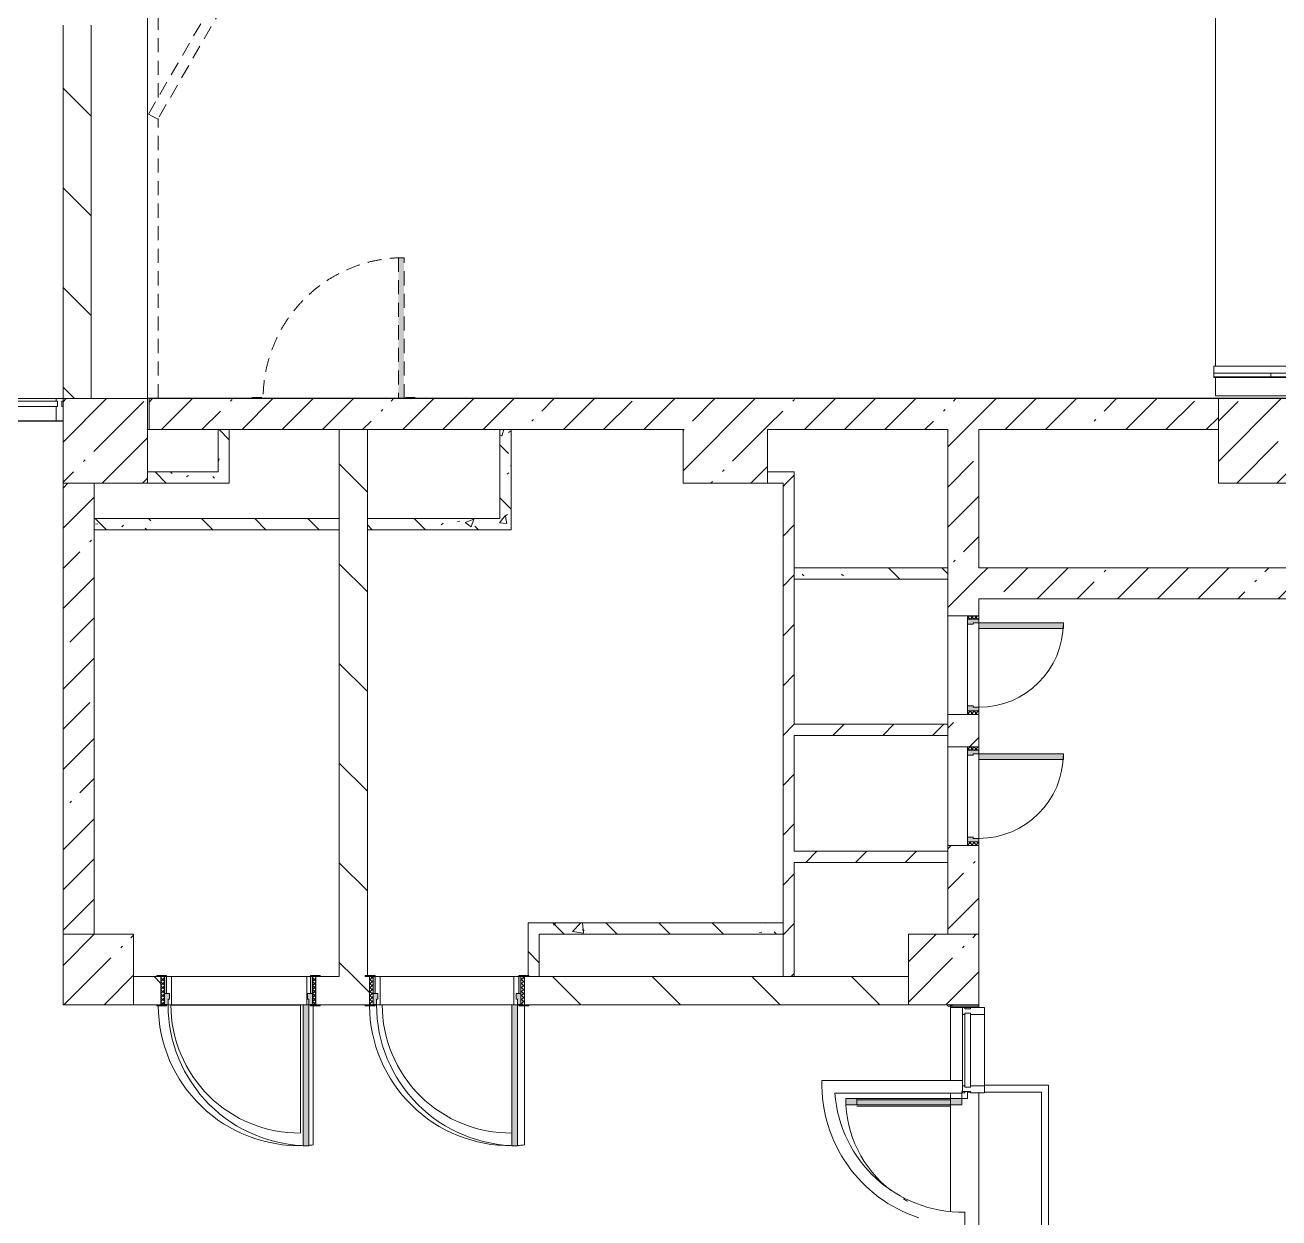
# Model space of a CAD drawing. Header units: millimetres. Extents: x 35143 to 244272, y -8553 to 29000.
# Drawn here: x 130702 to 139602, y 9388 to 17850 of the extents above; entities that cross this region are included whole.
import ezdxf

# ---------------------------------------------------------------- set-up
doc = ezdxf.new("R2010")
doc.units = ezdxf.units.MM
doc.linetypes.add('200_ШТРИХ__ш1_п0_6_', pattern=[160, 100, -60])
for name, color, linetype, lineweight, true_color in [('A-DETL-GENF-7', 7, 'Continuous', 5, 0xe2e2e2), ('A-DETL-GENF-8', 7, 'Continuous', 5, 0xaaaaaa), ('A-DOOR-3', 7, 'Continuous', 5, 0xaaaaaa), ('A-DOOR-4', 7, 'Continuous', 5, 0xe2e2e2), ('A-DOOR-FRAM-3', 7, 'Continuous', 5, 0xe2e2e2), ('A-DOOR-FRAM-4', 7, 'Continuous', 5, 0xaaaaaa), ('A-FLOR-2', 7, 'Continuous', 5, 0xaaaaaa), ('A-WALL-PATT-1', 7, 'Continuous', 5, 0x787878), ('I-WALL-7', 7, 'Continuous', 5, 0x787878)]:
    doc.layers.add(name, color=color, linetype=linetype, lineweight=lineweight, true_color=true_color)
for name, color, linetype, lineweight in [('A-DETL-MBND-1', 7, '200_ШТРИХ__ш1_п0_6_', 9), ('A-GLAZ-CURT-1', 7, 'Continuous', 5), ('A-GLAZ-CWMG-1', 7, 'Continuous', 5), ('A-WALL', 7, 'Continuous', 9), ('A-WALL-4', 7, 'Continuous', 5), ('I-WALL-5', 7, 'Continuous', 5), ('S-COLS-1', 7, 'Continuous', 5), ('S-STRS-2', 7, 'Continuous', 5)]:
    doc.layers.add(name, color=color, linetype=linetype, lineweight=lineweight)
pattern_1 = [(135, (117261.9, 0), (-353.5534, -353.5534), [])]
pattern_2 = [(45, (117261.88, 0), (-285.123, 285.123), []), (45, (117547, 0), (-285.123, 285.123), [504.031, -100.806, 16.764, -84.042])]
pattern_3 = [(45, (117261.88, 0), (-176.7767, 176.7767), [])]
pattern_4 = [(135, (117261.9, 0), (-377.171, -377.171), [533.4, -88.9, 17.78, -88.9]), (135, (117261.9, 376.94), (-377.171, -377.171), []), (50, (117261.9, 0), (637.645, -55.787), [66.675, -733.425]), (355, (117261.9, 0), (-123.35, 668.7), [53.34, -586.74]), (100.451, (117315, -4.65), (514.299, 612.908), [56.665, -623.315]), (46.184, (117261.9, 177.8), (948.776, -147.15), [100.012, -1100.137]), (96.636, (117340.9, 165.5), (830.91, 865.997), [84.998, -934.973]), (351.184, (117261.9, 177.8), (830.918, 865.99), [80.01, -880.11]), (21, (117350.8, 133.35), (530.651, -357.928), [66.675, -733.425]), (326, (117350.8, 133.35), (216.308, 644.658), [53.34, -586.74]), (71.451, (117395, 103.5), (746.96, 286.724), [56.665, -623.315]), (37.5, (117261.88, 0), (10.8105, 295.9426), [16.764, -562.864, 16.764, -578.866, -588.962]), (37.5, (117261.88, 0), (10.8105, 295.9426), [-1175.258, 16.764, -572.198]), (7.5, (117261.88, 0), (233.869, 350.6318), [16.764, -322.834, 16.764, -549.529, -224.472]), (7.5, (117261.88, 0), (233.869, 350.6318), [-905.891, 16.764, -207.708]), (327.5, (117063.63, 0), (474.5678, -20.0513), [16.764, -205.486, 16.764, -676.656, -920.115]), (327.5, (117063.63, 0), (474.5678, -20.0513), [-915.67, 16.764, -903.351]), (317.5, (116974.73, 0), (518.452, 88.9934), [16.764, -272.161, 16.764, -443.738, -653.415]), (317.5, (116974.73, 0), (518.452, 88.9934), [-749.427, 16.764, -636.651])]

# ---------------------------------------------------------------- blocks, each defined once
blk = doc.blocks.new('BSC_Колонна _Прямоугольная - 600х600-V84-2_1_2_птичка')
at = {"layer": 'S-COLS-1'}
h = blk.add_hatch(dxfattribs=at)
h.set_pattern_fill('FP_88', color=256, style=0, pattern_type=2)
h.set_pattern_definition([(45, (-14010, -14900), (-285.123, 285.123), []), (45, (-13724.88, -14900), (-285.123, 285.123), [504.031, -100.806, 16.764, -84.042])])
h.paths.add_polyline_path([(-300, -300), (300, -300), (300, 300), (-300, 300), (-300, -208.3)])
for p, q in [((300, 300), (-300, 300)), ((-300, 300), (-300, -300)), ((300, -300), (300, 300)), ((-300, -300), (300, -300))]:
    blk.add_line(p, q, dxfattribs=at)
blk = doc.blocks.new('110_Дверь_СКБ_1Ст_Внутренняя1 - Д-4 1100x2100h_су мгн-32375332-2_1_2_птичка')
at = {"layer": 'A-DOOR-3'}
h = blk.add_hatch(dxfattribs=at)
h.set_pattern_fill('FP_40', color=256, style=0, pattern_type=2)
h.set_pattern_definition([(135, (1751.41, 164.685), (-14.14214, -14.14214), []), (225, (1751.41, 164.685), (14.14214, -14.14214), [])])
h.paths.add_polyline_path([(562.5, 100), (537.5, 100), (537.5, -100), (562.5, -100)])
at = {"layer": 'A-DOOR-4'}
h = blk.add_hatch(color=256, dxfattribs=at)
h.paths.add_polyline_path([(512.5, 100), (512.5, 60), (502.5, 60), (502.5, 20), (537.5, 20), (537.5, 100)])
h.paths.add_polyline_path([(-487.5, 100), (-512.5, 100), (-512.5, 20), (-477.5, 20), (-477.5, 60), (-487.5, 60)])
at = {"layer": 'A-DOOR-FRAM-3'}
for points in [[(-487.5, 1100), (-487.5, 100), (-447.5, 100), (-447.5, 1100)], [(-567.5, 108), (-567.5, 100), (-497.5, 100), (-497.5, 108)], [(592.5, 108), (522.5, 108), (522.5, 100), (592.5, 100)], [(-497.5, 20), (-512.5, 20), (-512.5, -100), (-497.5, -100)], [(537.5, 20), (522.5, 20), (522.5, -100), (537.5, -100)], [(-567.5, -100), (-567.5, -108), (-497.5, -108), (-497.5, -100)], [(592.5, -100), (522.5, -100), (522.5, -108), (592.5, -108)]]:
    blk.add_hatch(color=256, dxfattribs=at).paths.add_polyline_path(points)
at = {"layer": 'A-DOOR-FRAM-4'}
h = blk.add_hatch(dxfattribs=at)
h.set_pattern_fill('FP_41', color=256, style=0, pattern_type=2)
h.set_pattern_definition([(45, (-371.384, 164.685), (-14.1421, 14.1421), []), (135, (-371.384, 164.685), (-14.1421, -14.1421), [])])
h.paths.add_polyline_path([(-512.5, 100), (-537.5, 100), (-537.5, -100), (-512.5, -100)])
at = {"layer": 'A-DOOR-3'}
for p, q in [((-487.5, 1100), (-487.5, 100)), ((-447.5, 1100), (-487.5, 1100)), ((-447.5, 100), (-447.5, 1100)), ((-487.5, 100), (-447.5, 100))]:
    blk.add_line(p, q, dxfattribs=at)
blk.add_arc((-487.5, 100), 1000, 360, 90, dxfattribs=at)
at = {"layer": 'A-DOOR-FRAM-4'}
for p, q in [((-497.5, 108), (-567.5, 108)), ((-567.5, 108), (-567.5, 100)), ((-567.5, 100), (-497.5, 100)), ((-512.5, 100), (-537.5, 100)), ((-537.5, 100), (-537.5, -100)), ((-487.5, 100), (-512.5, 100)), ((-512.5, 100), (-512.5, 20)), ((-512.5, -100), (-512.5, 100)), ((-497.5, 100), (-512.5, 100)), ((-512.5, 100), (-512.5, 99)), ((-512.5, 99), (-497.5, 99)), ((-497.5, 100), (-497.5, 108)), ((-497.5, 99), (-497.5, 100)), ((-487.5, 60), (-487.5, 100)), ((512.5, 100), (512.5, 60)), ((537.5, 100), (512.5, 100)), ((592.5, 108), (522.5, 108)), ((522.5, 108), (522.5, 100)), ((537.5, 100), (522.5, 100)), ((522.5, 100), (522.5, 99)), ((522.5, 100), (592.5, 100)), ((522.5, 99), (537.5, 99)), ((537.5, 20), (537.5, 100)), ((562.5, 100), (537.5, 100)), ((537.5, 100), (537.5, -100)), ((537.5, 99), (537.5, 100)), ((562.5, -100), (562.5, 100)), ((592.5, 100), (592.5, 108)), ((-512.5, 20), (-477.5, 20)), ((-497.5, 20), (-512.5, 20)), ((-512.5, 20), (-512.5, -100)), ((-497.5, -100), (-497.5, 20)), ((-477.5, 60), (-487.5, 60)), ((-477.5, 20), (-477.5, 60)), ((512.5, 60), (502.5, 60)), ((502.5, 60), (502.5, 20)), ((502.5, 20), (537.5, 20)), ((537.5, 20), (522.5, 20)), ((522.5, 20), (522.5, -100)), ((537.5, -100), (537.5, 20)), ((-497.5, -100), (-567.5, -100)), ((-567.5, -100), (-567.5, -108)), ((-567.5, -108), (-497.5, -108)), ((-537.5, -100), (-512.5, -100)), ((-512.5, -100), (-497.5, -100)), ((-497.5, -108), (-497.5, -100)), ((522.5, -100), (537.5, -100)), ((592.5, -100), (522.5, -100)), ((522.5, -100), (522.5, -108)), ((522.5, -108), (592.5, -108)), ((537.5, -100), (562.5, -100)), ((592.5, -108), (592.5, -100))]:
    blk.add_line(p, q, dxfattribs=at)
blk = doc.blocks.new('110_Дверь_СКБ_1Ст_Внутренняя1 - Д-13 1100x2100h_кладовая-33288301-2_1_2_птичка')
at = {"layer": 'A-DETL-MBND-1'}
for points in [[(512.5, 113.4), (512.5, 1110), (472.5, 1110), (472.5, 113.4)], [(592.5, 113.4), (592.5, 118), (522.5, 113.4)]]:
    blk.add_hatch(color=256, dxfattribs=at).paths.add_polyline_path(points)
for p, q in [((512.5, 1110), (472.5, 1110)), ((472.5, 1110), (472.5, 113.4)), ((512.5, 113.4), (512.5, 1110)), ((-497.5, 118), (-567.5, 118)), ((592.5, 118), (522.5, 118))]:
    blk.add_line(p, q, dxfattribs=at)
blk.add_arc((512.5, 110), 1000, 90, 179.80213, dxfattribs=at)
blk = doc.blocks.new('DOR__перегородка__Прямоугольная - ТП-2_ Вн_ДПГ_9480х4200h_2-23998078-2_1_2_птичка')
at = {"layer": 'A-DETL-MBND-1'}
for p, q in [((3.4, -75), (1987.4, -75)), ((1981.6, -71.7), (2019.1, -6.7)), ((3193.9, -771.8), (1981.6, -71.7)), ((2019.1, -6.7), (3231.5, -706.9)), ((2137.4, -75), (4324.5, -75)), ((3230.4, -706.9), (4442.7, -6.7)), ((4480.3, -71.7), (3267.9, -771.8)), ((4442.7, -6.7), (4480.3, -71.7)), ((4474.5, -75), (4486.7, -75)), ((4480.9, -71.7), (4518.4, -6.7)), ((5693.3, -771.8), (4480.9, -71.7)), ((4518.4, -6.7), (5730.8, -706.9)), ((4636.7, -75), (6823.8, -75)), ((5729.7, -706.9), (6942.1, -6.7)), ((6979.6, -71.7), (5767.3, -771.8)), ((6942.1, -6.7), (6979.6, -71.7)), ((6973.8, -75), (6985, -75)), ((6979.2, -71.7), (7016.7, -6.7)), ((8191.6, -771.8), (6979.2, -71.7)), ((7016.7, -6.7), (8229.1, -706.9)), ((7135, -75), (9323.2, -75)), ((8229.1, -706.9), (9441.4, -6.7)), ((9478.9, -71.7), (8266.6, -771.8)), ((9105.2, -200.9), (9105.2, -75)), ((9180.2, -157.6), (9180.2, -75)), ((9255.2, -114.3), (9255.2, -75)), ((9441.4, -6.7), (9478.9, -71.7)), ((9473.2, -75), (9480, -75)), ((9330.2, -1474.2), (9330.2, -157.6)), ((9405.2, -1474.2), (9405.2, -114.3)), ((9180.2, -1474.2), (9180.2, -244.2)), ((9255.2, -1474.2), (9255.2, -200.9)), ((9105.2, -1474.2), (9105.2, -287.5)), ((9480, -1474.2), (9480, -450)), ((3231.5, -706.9), (3193.9, -771.8)), ((3267.9, -771.8), (3230.4, -706.9)), ((5730.8, -706.9), (5693.3, -771.8)), ((5767.3, -771.8), (5729.7, -706.9)), ((8229.1, -706.9), (8191.6, -771.8)), ((8266.6, -771.8), (8229.1, -706.9)), ((9105.2, -1474.2), (9480, -1474.2))]:
    blk.add_line(p, q, dxfattribs=at)
blk = doc.blocks.new('BSC_Колонна _Прямоугольная - 500х500-V141-2_1_2_птичка')
at = {"layer": 'S-COLS-1'}
h = blk.add_hatch(dxfattribs=at)
h.set_pattern_fill('FP_135', color=256, style=0, pattern_type=2)
h.set_pattern_definition([(45, (-19960, -11150), (-285.123, 285.123), []), (45, (-19674.88, -11150), (-285.123, 285.123), [504.031, -100.806, 16.764, -84.042])])
h.paths.add_polyline_path([(-250, -250), (250, -250), (250, 250), (-250, 250), (-250, 71)])
for p, q in [((250, 250), (-250, 250)), ((-250, 250), (-250, -250)), ((250, -250), (250, 250)), ((-250, -250), (250, -250))]:
    blk.add_line(p, q, dxfattribs=at)
blk = doc.blocks.new('110_Дверь_СКБ_1Ст - д-18 _п_ 700x2100h_Технический шкаф ЭОМ и СС-32102833-2_1_2_птичка')
at = {"layer": 'A-DOOR-3'}
h = blk.add_hatch(dxfattribs=at)
h.set_pattern_fill('FP_147', color=256, style=0, pattern_type=2)
h.set_pattern_definition([(135, (1951.41, 174.685), (-14.14214, -14.14214), []), (225, (1951.41, 174.685), (14.14214, -14.14214), [])])
h.paths.add_polyline_path([(362.5, 110), (337.5, 110), (337.5, 30), (362.5, 30)])
at = {"layer": 'A-DOOR-4'}
h = blk.add_hatch(color=256, dxfattribs=at)
h.paths.add_polyline_path([(337.5, 110), (312.5, 110), (312.5, 70), (302.5, 70), (302.5, 30), (337.5, 30)])
h.paths.add_polyline_path([(-277.5, 70), (-287.5, 70), (-287.5, 110), (-312.5, 110), (-312.5, 30), (-277.5, 30)])
at = {"layer": 'A-DOOR-FRAM-3'}
blk.add_hatch(color=256, dxfattribs=at).paths.add_polyline_path([(-247.5, 710), (-287.5, 710), (-287.5, 110), (-247.5, 110)])
at = {"layer": 'A-DOOR-FRAM-4'}
h = blk.add_hatch(dxfattribs=at)
h.set_pattern_fill('FP_148', color=256, style=0, pattern_type=2)
h.set_pattern_definition([(45, (-171.384, 174.685), (-14.1421, 14.1421), []), (135, (-171.384, 174.685), (-14.1421, -14.1421), [])])
h.paths.add_polyline_path([(-312.5, 110), (-337.5, 110), (-337.5, 30), (-312.5, 30)])
at = {"layer": 'A-DOOR-3'}
for p, q in [((-287.5, 710), (-287.5, 110)), ((-247.5, 710), (-287.5, 710)), ((-247.5, 110), (-247.5, 710)), ((-287.5, 110), (-247.5, 110))]:
    blk.add_line(p, q, dxfattribs=at)
blk.add_arc((-287.5, 110), 600, 360, 90, dxfattribs=at)
at = {"layer": 'A-DOOR-FRAM-4'}
for p, q in [((-312.5, 110), (-337.5, 110)), ((-337.5, 110), (-337.5, 30)), ((-287.5, 110), (-312.5, 110)), ((-312.5, 110), (-312.5, 30)), ((-312.5, 30), (-312.5, 110)), ((-287.5, 70), (-287.5, 110)), ((-247.5, 110), (312.5, 110)), ((312.5, 110), (312.5, 70)), ((337.5, 110), (312.5, 110)), ((337.5, 30), (337.5, 110)), ((362.5, 110), (337.5, 110)), ((337.5, 110), (337.5, 30)), ((362.5, 30), (362.5, 110)), ((-337.5, 30), (-312.5, 30)), ((-312.5, 30), (-277.5, 30)), ((-277.5, 70), (-287.5, 70)), ((-277.5, 30), (-277.5, 70)), ((302.5, 30), (-277.5, 30)), ((312.5, 70), (302.5, 70)), ((302.5, 70), (302.5, 30)), ((302.5, 30), (337.5, 30)), ((337.5, 30), (362.5, 30))]:
    blk.add_line(p, q, dxfattribs=at)
blk = doc.blocks.new('BSC_Колонна _Прямоугольная - 500х500-V170-2_1_2_птичка')
at = {"layer": 'S-COLS-1'}
h = blk.add_hatch(dxfattribs=at)
h.set_pattern_fill('FP_158', color=256, style=0, pattern_type=2)
h.set_pattern_definition([(45, (-13960, -11150), (-285.123, 285.123), []), (45, (-13674.88, -11150), (-285.123, 285.123), [504.031, -100.806, 16.764, -84.042])])
h.paths.add_polyline_path([(-250, -250), (250, -250), (250, 250), (-250, 250), (-250, 71)])
for p, q in [((250, 250), (-250, 250)), ((-250, 250), (-250, -250)), ((250, -250), (250, 250)), ((-250, -250), (250, -250))]:
    blk.add_line(p, q, dxfattribs=at)
blk = doc.blocks.new('BSC_Колонна _Прямоугольная - 600х600-V174-2_1_2_птичка')
at = {"layer": 'S-COLS-1'}
h = blk.add_hatch(dxfattribs=at)
h.set_pattern_fill('FP_161', color=256, style=0, pattern_type=2)
h.set_pattern_definition([(45, (-22210, -14900), (-285.123, 285.123), []), (45, (-21924.88, -14900), (-285.123, 285.123), [504.031, -100.806, 16.764, -84.042])])
h.paths.add_polyline_path([(-300, -300), (300, -300), (300, 300), (-300, 300)])
for p, q in [((300, 300), (-300, 300)), ((-300, 300), (-300, -300)), ((300, -300), (300, 300)), ((-300, -300), (300, -300))]:
    blk.add_line(p, q, dxfattribs=at)
blk = doc.blocks.new('Прямоугольный импост - Импост структурный с накладкой - 160мм-23997896-2_1_2_птичка')
at = {"layer": 'A-GLAZ-CWMG-1'}
for p, q in [((-50, 40), (-50, 140)), ((-50, 140), (-0.3, 140)), ((-40, 40), (-50, 40)), ((-50, -17), (-50, 0)), ((-50, 0), (-40, 0)), ((-40, 0), (-40, 40)), ((-10, 40), (-10, 0)), ((-0.3, 40), (-10, 40)), ((-10, 0), (-0.3, 0)), ((-0.3, -17), (-50, -17))]:
    blk.add_line(p, q, dxfattribs=at)
blk = doc.blocks.new('Системная панель - Стекло - 40мм-23997898-2_1_2_птичка')
at = {"layer": 'A-GLAZ-CURT-1'}
h = blk.add_hatch(dxfattribs=at)
h.set_pattern_fill('FP_183', color=256, style=0, pattern_type=2)
h.set_pattern_definition([(45, (-13750.1, -14683), (-1414.21, 1414.21), [1000, -3000]), (45, (-14750.1, -15183), (-1414.21, 1414.21), [3000, -1000]), (45, (-12750.1, -15683), (-1414.21, 1414.21), [1000, -3000])])
h.paths.add_polyline_path([(420.1, -40), (420.1, 0), (-420.1, 0), (-420.1, -40)])
for p, q in [((420.1, 0), (-420.1, 0)), ((-420.1, 0), (-420.1, -40)), ((-420.1, -40), (420.1, -40)), ((420.1, -40), (420.1, 0))]:
    blk.add_line(p, q, dxfattribs=at)
blk = doc.blocks.new('Прямоугольный импост - Импост структурный с накладкой - 160мм-23771920-2_1_2_птичка')
at = {"layer": 'A-GLAZ-CWMG-1'}
for p, q in [((13660.3, 15200), (12840, 15200)), ((13660.3, 15043), (12840, 15043))]:
    blk.add_line(p, q, dxfattribs=at)
blk = doc.blocks.new('Системная панель - Стекло - 40мм-32387041-2_1_2_птичка')
at = {"layer": 'A-GLAZ-CURT-1'}
h = blk.add_hatch(dxfattribs=at)
h.set_pattern_fill('FP_190', color=256, style=0, pattern_type=2)
h.set_pattern_definition([(135, (10077.7, -20610), (-1414.21, -1414.21), [1000, -3000]), (135, (10577.7, -21610), (-1414.21, -1414.21), [3000, -1000]), (135, (11077.7, -19610), (-1414.21, -1414.21), [1000, -3000])])
h.paths.add_polyline_path([(262.3, 40), (-262.3, 40), (-262.3, 0), (262.3, 0)])
for p, q in [((262.3, 40), (-262.3, 40)), ((-262.3, 40), (-262.3, 0)), ((-262.3, 0), (262.3, 0)), ((262.3, 0), (262.3, 40))]:
    blk.add_line(p, q, dxfattribs=at)
blk = doc.blocks.new('Прямоугольный импост - Импост структурный с накладкой - 160мм Темный-30755591-2_1_2_птичка')
at = {"layer": 'A-GLAZ-CWMG-1'}
for p, q in [((-25, 0), (-25, 17)), ((-25, 17), (25, 17)), ((-15, 0), (-25, 0)), ((-15, -40), (-15, 0)), ((25, 0), (15, 0)), ((15, 0), (15, -40)), ((25, 17), (25, 0)), ((-25, -140), (-25, -40)), ((-25, -40), (-15, -40)), ((15, -40), (25, -40)), ((25, -40), (25, -140)), ((25, -140), (-25, -140))]:
    blk.add_line(p, q, dxfattribs=at)
blk = doc.blocks.new('Прямоугольный импост - Импост структурный с накладкой - 160мм Темный-30755595-2_1_2_птичка')
at = {"layer": 'A-GLAZ-CWMG-1'}
for p, q in [((0, 17), (-50, 17)), ((-50, 17), (-50, 0)), ((-50, 0), (-40, 0)), ((-40, 0), (-40, -40)), ((-10, -40), (-10, 0)), ((-10, 0), (0, 0)), ((0, 0), (0, 17)), ((-40, -40), (-50, -40)), ((-50, -40), (-50, -140)), ((0, -40), (-10, -40)), ((0, -140), (0, -40)), ((-50, -140), (0, -140))]:
    blk.add_line(p, q, dxfattribs=at)
blk = doc.blocks.new('Дверь_Витражная_остекление_ - ВВ-16 остекление-32390142-2_1_2_птичка')
at = {"layer": 'A-DETL-GENF-7'}
for points in [[(-787.5, -20), (-832.5, -20), (-832.5, -845), (-787.5, -845), (-787.5, -56)], [(849.9, -860), (849.9, -20), (837.5, -20), (837.5, -860)]]:
    blk.add_hatch(color=256, dxfattribs=at).paths.add_polyline_path(points)
at = {"layer": 'A-DETL-GENF-8'}
for p, q in [((-787.5, -20), (-832.5, -20)), ((-832.5, -845), (-832.5, -20)), ((-787.5, -20), (-832.5, -20)), ((-832.5, -20), (-832.5, -845)), ((-787.5, -845), (-787.5, -20)), ((-787.5, -845), (-787.5, -20)), ((837.5, -860), (837.5, -20)), ((837.5, -20), (837.5, -860)), ((-832.5, -100), (-787.5, -100)), ((-822.5, -765), (-822.5, -100)), ((-778.5, -765), (-778.5, -100)), ((828.5, -780), (828.5, -100)), ((849.9, -100), (837.5, -100)), ((-832.5, -765), (-787.5, -765)), ((849.9, -780), (837.5, -780)), ((-832.5, -845), (-787.5, -845)), ((-832.5, -845), (-787.5, -845)), ((849.9, -860), (837.5, -860)), ((837.5, -860), (849.9, -860))]:
    blk.add_line(p, q, dxfattribs=at)
at = {"layer": 'A-DOOR-3'}
for p, q in [((-882.5, 20), (-832.5, 20)), ((-882.5, -20), (-882.5, 20)), ((-832.5, 20), (-832.5, -20)), ((832.5, 20), (882.5, 20)), ((832.5, -20), (832.5, 20)), ((882.5, 20), (882.5, -20)), ((-832.5, -20), (-882.5, -20)), ((-832.5, -845), (-832.5, -20)), ((832.5, -860), (832.5, -20)), ((882.5, -20), (832.5, -20))]:
    blk.add_line(p, q, dxfattribs=at)
for centre, radius, start, end in [((-832.5, -20), 825, 329.80944, 332.20433), ((-832.5, -20), 825, 270, 322.60785), ((832.5, -20), 840, 230.33856, 232.99265), ((832.5, -20), 840, 234.0758, 270)]:
    blk.add_arc(centre, radius, start, end, dxfattribs=at)
blk = doc.blocks.new('Прямоугольный импост - Импост структурный с накладкой - 160мм Темный-32387142-2_1_2_птичка')
at = {"layer": 'A-GLAZ-CWMG-1'}
for p, q in [((20093, 10325.4), (20093, 10830)), ((20250, 10325.4), (20250, 10830))]:
    blk.add_line(p, q, dxfattribs=at)
blk = doc.blocks.new('Перекрытия 2 - Перекрытия 4-32990152-2_1_2_птичка')
at = {"layer": 'S-STRS-2'}
for p, q in [((21910, 19180), (22510, 19180)), ((21910, 19180), (21910, 15410.8)), ((22810, 19180), (23410, 19180)), ((22810, 15410.8), (22810, 19180)), ((23710, 19180), (24310, 19180)), ((23710, 15410.8), (23710, 19180)), ((24610, 19180), (25210, 19180)), ((24610, 15410.8), (24610, 19180)), ((25510, 19180), (26110, 19180)), ((25510, 15410.8), (25510, 19180)), ((26410, 19180), (27010, 19180)), ((26410, 15410.8), (26410, 19180)), ((27310, 19180), (27910, 19180)), ((27310, 15410.8), (27310, 19180)), ((28210, 19180), (28810, 19180)), ((28210, 15410.8), (28210, 19180)), ((29110, 19180), (29710, 19180)), ((29110, 15410.8), (29110, 19180)), ((30010, 19180), (30610, 19180)), ((30010, 15410.8), (30010, 19180)), ((30610, 18430), (30610, 19180)), ((30610, 15410.8), (30610, 17830)), ((21910, 15330), (21910, 15200)), ((22810, 15200), (22810, 15330)), ((23710, 15200), (23710, 15330)), ((24610, 15200), (24610, 15330)), ((25510, 15200), (25510, 15330)), ((26410, 15200), (26410, 15330)), ((27310, 15200), (27310, 15330)), ((28210, 15200), (28210, 15330)), ((29110, 15200), (29110, 15330)), ((30010, 15200), (30010, 15330)), ((30610, 15200), (30610, 15330)), ((22810, 15200), (21910, 15200)), ((23710, 15200), (22810, 15200)), ((24610, 15200), (23710, 15200)), ((25510, 15200), (24610, 15200)), ((26410, 15200), (25510, 15200)), ((27310, 15200), (26410, 15200)), ((28210, 15200), (27310, 15200)), ((29110, 15200), (28210, 15200)), ((30010, 15200), (29110, 15200)), ((30610, 15200), (30010, 15200))]:
    blk.add_line(p, q, dxfattribs=at)
blk = doc.blocks.new('Стены наклон_ амфитеатр - Стены наклон_ амфитеатр-32992696-2_1_2_птичка')
at = {"layer": 'A-WALL-PATT-1'}
h = blk.add_hatch(dxfattribs=at)
h.set_pattern_fill('FP_193', color=256, style=0, pattern_type=2)
h.set_pattern_definition([(0, (26444.5, 15393.4), (0, 246.1), []), (90, (26444.5, 15393.4), (-1300, 8e-14), [])])
h.paths.add_polyline_path([(31010, 15353.9), (31010, 15380.7), (21879, 15380.7), (21879, 15353.9), (30993.5, 15353.9)])
at = {"layer": 'A-WALL-4'}
for p, q in [((31041, 15430.8), (21879, 15430.8)), ((21879, 15430.8), (21879, 15380.7)), ((21879, 15380.7), (31010, 15380.7)), ((21879, 15353.9), (21879, 15380.7)), ((21879, 15350), (21879, 15353.9)), ((31010, 15353.9), (21879, 15353.9)), ((31010, 15350), (21879, 15350))]:
    blk.add_line(p, q, dxfattribs=at)

msp = doc.modelspace()

# ---------------------------------------------------------------- hatches: boundary and pattern name
at = {"layer": 'I-WALL-5'}
h = msp.add_hatch(dxfattribs=at)
h.set_pattern_fill('FP_98', color=256, style=0, pattern_type=2)
h.set_pattern_definition(pattern_1)
h.paths.add_polyline_path([(130972.1, 15200), (131172.1, 15200), (131172.1, 17850), (130972.1, 17850), (130972.1, 15848.6)])
h.paths.add_polyline_path([(130972.1, 18450), (131172.1, 18450), (131172.1, 21600), (130972.1, 21600), (130972.1, 20476.2)])
h.paths.add_polyline_path([(130972.1, 22200), (131172.1, 22200), (131172.1, 26300), (130972.1, 26300), (130972.1, 25103.8)])
h = msp.add_hatch(dxfattribs=at)
h.set_pattern_fill('FP_95', color=256, style=0, pattern_type=2)
h.set_pattern_definition(pattern_2)
h.paths.add_polyline_path([(147871.9, 14980), (148051.9, 14980), (148051.9, 15200), (147871.9, 15196.3)])
h.paths.add_polyline_path([(143944.3, 14980), (147271.9, 14980), (147271.9, 15200), (143671.9, 15200), (143671.9, 14980)])
h.paths.add_polyline_path([(133131.9, 14980), (135372.1, 14980), (135372.1, 15200), (131581.9, 15200), (131581.9, 14980), (132931.9, 14980)])
h.paths.add_polyline_path([(143071.9, 14980), (143071.9, 15200), (139771.9, 15200), (139771.9, 14980), (140234.2, 14980)])
h.paths.add_polyline_path([(135972.1, 14980), (139171.9, 14980), (139171.9, 15200), (135972.1, 15200)])
h = msp.add_hatch(dxfattribs=at)
h.set_pattern_fill('FP_98', color=256, style=0, pattern_type=2)
h.set_pattern_definition(pattern_1)
h.paths.add_polyline_path([(132931.9, 11100), (133116.9, 11100), (133116.9, 11108), (133131.9, 11108), (133131.9, 14980), (132931.9, 14980), (132931.9, 11221)])
h = msp.add_hatch(dxfattribs=at)
h.set_pattern_fill('FP_95', color=256, style=0, pattern_type=2)
h.set_pattern_definition(pattern_2)
h.paths.add_polyline_path([(137251.9, 10890), (137471.9, 10890), (137471.9, 10900), (137251.9, 10900)])
h.paths.add_polyline_path([(137391.9, 11400), (137471.9, 11400), (137471.9, 12030), (137251.9, 12030), (137251.9, 11400), (137363, 11400)])
h.paths.add_polyline_path([(137391.9, 12730), (137471.9, 12730), (137471.9, 12960), (137251.9, 12960), (137251.9, 12730)])
h.paths.add_polyline_path([(137391.9, 13660), (137471.9, 13660), (137471.9, 14980), (137251.9, 14980), (137251.9, 13660)])
h = msp.add_hatch(dxfattribs=at)
h.set_pattern_fill('FP_95', color=256, style=0, pattern_type=2)
h.set_pattern_definition(pattern_2)
h.paths.add_polyline_path([(131191.9, 11400), (131191.9, 14600), (130971.9, 14600), (130972, 11400)])
h = msp.add_hatch(dxfattribs=at)
h.set_pattern_fill('FP_99', color=256, style=0, pattern_type=2)
h.set_pattern_definition(pattern_3)
h.paths.add_polyline_path([(136081.9, 14600), (136161.9, 14600), (136161.9, 14680), (135972.1, 14680), (135972.1, 14600)])
h = msp.add_hatch(dxfattribs=at)
h.set_pattern_fill('FP_99', color=256, style=0, pattern_type=2)
h.set_pattern_definition(pattern_3)
h.paths.add_polyline_path([(136161.9, 11100), (136161.9, 14600), (136081.9, 14600), (136081.9, 11100)])
h = msp.add_hatch(dxfattribs=at)
h.set_pattern_fill('FP_95', color=256, style=0, pattern_type=2)
h.set_pattern_definition(pattern_2)
h.paths.add_polyline_path([(147654.3, 13780), (148051.9, 13780), (148051.9, 14000), (137471.9, 14000), (137471.9, 13780), (143944.3, 13780)])
h = msp.add_hatch(dxfattribs=at)
h.set_pattern_fill('FP_99', color=256, style=0, pattern_type=2)
h.set_pattern_definition(pattern_3)
h.paths.add_polyline_path([(137251.9, 12810), (137251.9, 12890), (136161.9, 12890), (136161.9, 12810), (136524.1, 12810)])
h = msp.add_hatch(dxfattribs=at)
h.set_pattern_fill('FP_99', color=256, style=0, pattern_type=2)
h.set_pattern_definition(pattern_3)
h.paths.add_polyline_path([(137251.9, 11910), (137251.9, 11990), (136161.9, 11990), (136161.9, 11910), (136524.1, 11910)])
h = msp.add_hatch(dxfattribs=at)
h.set_pattern_fill('FP_98', color=256, style=0, pattern_type=2)
h.set_pattern_definition(pattern_1)
h.paths.add_polyline_path([(136971.9, 10900), (136971.9, 11100), (134246.9, 11100), (134246.9, 10900), (136524.1, 10900)])
h.paths.add_polyline_path([(131666.9, 10900), (131666.9, 11100), (131471.9, 11100), (131471.9, 10900), (131636.9, 10900)])
h.paths.add_polyline_path([(132796.9, 10900), (133146.9, 10900), (133146.9, 11100), (132766.9, 11100), (132766.9, 10900)])
at = {"layer": 'I-WALL-7'}
h = msp.add_hatch(dxfattribs=at)
h.set_pattern_fill('FP_104', color=256, style=0, pattern_type=2)
h.set_pattern_definition(pattern_4)
h.paths.add_polyline_path([(132151.9, 14680), (132151.9, 14980), (132071.9, 14980), (132071.9, 14680)])
h = msp.add_hatch(dxfattribs=at)
h.set_pattern_fill('FP_104', color=256, style=0, pattern_type=2)
h.set_pattern_definition(pattern_4)
h.paths.add_polyline_path([(134151.9, 14350), (134151.9, 14980), (134071.9, 14980), (134071.9, 14350)])
h = msp.add_hatch(dxfattribs=at)
h.set_pattern_fill('FP_104', color=256, style=0, pattern_type=2)
h.set_pattern_definition(pattern_4)
h.paths.add_polyline_path([(131571.9, 14600), (132151.9, 14600), (132151.9, 14680), (131571.9, 14680)])
h = msp.add_hatch(dxfattribs=at)
h.set_pattern_fill('FP_104', color=256, style=0, pattern_type=2)
h.set_pattern_definition(pattern_4)
h.paths.add_polyline_path([(132931.9, 14270), (132931.9, 14350), (131191.9, 14350), (131191.9, 14270), (132814, 14270)])
h = msp.add_hatch(dxfattribs=at)
h.set_pattern_fill('FP_104', color=256, style=0, pattern_type=2)
h.set_pattern_definition(pattern_4)
h.paths.add_polyline_path([(133131.9, 14270), (134151.9, 14270), (134151.9, 14350), (133131.9, 14350)])
h = msp.add_hatch(dxfattribs=at)
h.set_pattern_fill('FP_104', color=256, style=0, pattern_type=2)
h.set_pattern_definition(pattern_4)
h.paths.add_polyline_path([(137251.9, 13920), (137251.9, 14000), (136161.9, 14000), (136161.9, 13920), (136524.1, 13920)])
h = msp.add_hatch(dxfattribs=at)
h.set_pattern_fill('FP_104', color=256, style=0, pattern_type=2)
h.set_pattern_definition(pattern_4)
h.paths.add_polyline_path([(134276.9, 11100), (134351.9, 11100), (134351.9, 11480), (134271.9, 11480), (134276.9, 11108)])
h = msp.add_hatch(dxfattribs=at)
h.set_pattern_fill('FP_104', color=256, style=0, pattern_type=2)
h.set_pattern_definition(pattern_4)
h.paths.add_polyline_path([(136081.9, 11400), (136081.9, 11480), (134351.9, 11480), (134351.9, 11400)])
at = {"layer": 'S-COLS-1'}
h = msp.add_hatch(dxfattribs=at)
h.set_pattern_fill('FP_95', color=256, style=0, pattern_type=2)
h.set_pattern_definition(pattern_2)
h.paths.add_polyline_path([(135372.1, 14600), (135972.1, 14600), (135972.1, 15200), (135372.1, 15200), (135372.1, 14980)])

# ---------------------------------------------------------------- linework, layer by layer
at = {"layer": 'A-FLOR-2'}
for p, q in [((131572.1, 15200), (131572.1, 24680)), ((147871.9, 15203.4), (131571.9, 15203.4)), ((130971.9, 15040), (124031.9, 15040)), ((131581.9, 14980), (131571.9, 14980)), ((131706.9, 11100), (131741.9, 11100)), ((131741.9, 11100), (131741.9, 10897.8)), ((132701.9, 10900), (132701.9, 11100)), ((132701.9, 11100), (132726.9, 11100)), ((133186.9, 11100), (133221.9, 11100)), ((133221.9, 11100), (133221.9, 10900)), ((134171.9, 10900), (134171.9, 11100)), ((134171.9, 11100), (134206.9, 11100)), ((131736.9, 10899), (131706.9, 10899)), ((131741.9, 10897.8), (132656.9, 10897.8)), ((132676.9, 10900), (132656.9, 10900)), ((132656.9, 10900), (132656.9, 9990.1)), ((132746.9, 9905), (132746.9, 10892)), ((133236.9, 10899), (133186.9, 10899)), ((133221.9, 10900), (134156.9, 10900)), ((134246.9, 9905), (134246.9, 10892)), ((137354.9, 10363), (136358.2, 10363)), ((137966.9, 10328.9), (137511.9, 10328.9)), ((137966.9, 8497.4), (137966.9, 10328.9)), ((136450.2, 10273), (137351.9, 10273)), ((137391.9, 10278.9), (137411.9, 10278.9)), ((137511.9, 10278.9), (137916.9, 10278.9)), ((137916.9, 10278.9), (137916.9, 8547.4)), ((137371.9, 9329.4), (137371.9, 9428.1))]:
    msp.add_line(p, q, dxfattribs=at)
for centre, radius, start, end in [((132646.9, 10900), 1000, 180.45922, 271.72242), ((132646.9, 10900), 910, 180.06296, 270.62964), ((134146.9, 10900), 1000, 180.45922, 270.57477), ((134146.9, 10900), 910, 180.06296, 270.62964), ((137357.9, 10338), 1000, 178.56746, 251.86052), ((137357.9, 10338), 910, 184.09604, 270.88287), ((132646.9, 10900), 1000, 274.01771, 275.73917), ((134146.9, 10900), 1000, 272.87006, 275.73917)]:
    msp.add_arc(centre, radius, start, end, dxfattribs=at)
at = {"layer": 'A-WALL'}
for p, q in [((132151.9, 14980), (132071.9, 14980)), ((133131.9, 14980), (132931.9, 14980)), ((134151.9, 14980), (134071.9, 14980)), ((131191.9, 14350), (131191.9, 14270)), ((132931.9, 14270), (132931.9, 14350)), ((133131.9, 14350), (133131.9, 14270)), ((136161.9, 14000), (136161.9, 13920)), ((137251.9, 13920), (137251.9, 14000)), ((137251.9, 12810), (137251.9, 12890)), ((137251.9, 11910), (137251.9, 11990)), ((136081.9, 11400), (136081.9, 11480)), ((134276.9, 11100), (134351.9, 11100)), ((136081.9, 11100), (136161.9, 11100)), ((137471.9, 10890), (137471.9, 10900))]:
    msp.add_line(p, q, dxfattribs=at)
at = {"layer": 'I-WALL-5'}
for p, q in [((130972.1, 17850), (130972.1, 15200)), ((131172.1, 15200), (131172.1, 17850)), ((135372.1, 15200), (131581.9, 15200)), ((131581.9, 15200), (131581.9, 14980)), ((139171.9, 15200), (135972.1, 15200)), ((131581.9, 14980), (132071.9, 14980)), ((132071.9, 14980), (132071.9, 14680)), ((132151.9, 14980), (132931.9, 14980)), ((132151.9, 14600), (132151.9, 14980)), ((132931.9, 14980), (132931.9, 14350)), ((133131.9, 14350), (133131.9, 14980)), ((133131.9, 14980), (134071.9, 14980)), ((134071.9, 14980), (134071.9, 14350)), ((134151.9, 14980), (135372.1, 14980)), ((134151.9, 14270), (134151.9, 14980)), ((135972.1, 14980), (137251.9, 14980)), ((137251.9, 14980), (137251.9, 14000)), ((137471.9, 14980), (139171.9, 14980)), ((137471.9, 14000), (137471.9, 14980)), ((130971.9, 14600), (130971.9, 11400)), ((131191.9, 14350), (131191.9, 14600)), ((132071.9, 14680), (131571.9, 14680)), ((131571.9, 14600), (132151.9, 14600)), ((136161.9, 14680), (135972.1, 14680)), ((135972.1, 14680), (135972.1, 14600)), ((135972.1, 14600), (136081.9, 14600)), ((136081.9, 14600), (136081.9, 11480)), ((136161.9, 14000), (136161.9, 14680)), ((132931.9, 14350), (131191.9, 14350)), ((134071.9, 14350), (133131.9, 14350)), ((131191.9, 11400), (131191.9, 14270)), ((131191.9, 14270), (132931.9, 14270)), ((132931.9, 14270), (132931.9, 11100)), ((133131.9, 11108), (133131.9, 14270)), ((133131.9, 14270), (134151.9, 14270)), ((137251.9, 14000), (136161.9, 14000)), ((148051.9, 14000), (137471.9, 14000)), ((136161.9, 12890), (136161.9, 13920)), ((136161.9, 13920), (137251.9, 13920)), ((137251.9, 12890), (137251.9, 13920)), ((137471.9, 13660), (137471.9, 13780)), ((137471.9, 13780), (148561.9, 13780)), ((137251.9, 13660), (137391.9, 13660)), ((137391.9, 12960), (137251.9, 12960)), ((137471.9, 12730), (137471.9, 12960)), ((137251.9, 12890), (136161.9, 12890)), ((136161.9, 11990), (136161.9, 12810)), ((136161.9, 12810), (137251.9, 12810)), ((137251.9, 11990), (137251.9, 12810)), ((137251.9, 12730), (137391.9, 12730)), ((137391.9, 12030), (137251.9, 12030)), ((137471.9, 11400), (137471.9, 12030)), ((137251.9, 11990), (136161.9, 11990)), ((136161.9, 11100), (136161.9, 11910)), ((136161.9, 11910), (137251.9, 11910)), ((137251.9, 11910), (137251.9, 11400)), ((134271.9, 11480), (134271.9, 11108)), ((136081.9, 11480), (134271.9, 11480)), ((134351.9, 11100), (134351.9, 11400)), ((134351.9, 11400), (136081.9, 11400)), ((136081.9, 11400), (136081.9, 11100)), ((131636.9, 11100), (131471.9, 11100)), ((131706.9, 11100), (132726.9, 11100)), ((132931.9, 11100), (132796.9, 11100)), ((133221.9, 11100), (134171.9, 11100)), ((136081.9, 11100), (134351.9, 11100)), ((136971.9, 11100), (136161.9, 11100)), ((131471.9, 10900), (131636.9, 10900)), ((132656.9, 10900), (131716.9, 10900)), ((132796.9, 10900), (133116.9, 10900)), ((133221.9, 10900), (133196.9, 10900)), ((134276.9, 10900), (136971.9, 10900)), ((137251.9, 10900), (137251.9, 10890)), ((137251.9, 10890), (137471.9, 10890)), ((137271.9, 10363), (137271.9, 10900)), ((137271.9, 10880), (137471.9, 10880)), ((137471.9, 10880), (137471.9, 10890)), ((137271.9, 9432.4), (137271.9, 10273)), ((137471.9, 10275.4), (137471.9, 8547.4))]:
    msp.add_line(p, q, dxfattribs=at)
at = {"layer": 'S-COLS-1'}
for p, q in [((135972.1, 15200), (135372.1, 15200)), ((135372.1, 14980), (135372.1, 14600)), ((135972.1, 14600), (135972.1, 14980)), ((135372.1, 14600), (135972.1, 14600))]:
    msp.add_line(p, q, dxfattribs=at)

# ---------------------------------------------------------------- block references
at = {"layer": 'A-DETL-MBND-1', "rotation": 90.00000000000044}
msp.add_blockref('DOR__перегородка__Прямоугольная - ТП-2_ Вн_ДПГ_9480х4200h_2-23998078-2_1_2_птичка', (131571.9, 15200), dxfattribs=at)
at = {"layer": 'A-DETL-MBND-1'}
msp.add_blockref('110_Дверь_СКБ_1Ст_Внутренняя1 - Д-13 1100x2100h_кладовая-33288301-2_1_2_птичка', (132879.4, 15090), dxfattribs=at)
at = {"layer": 'A-DOOR-3'}
for name, p, rotation in [('110_Дверь_СКБ_1Ст - д-18 _п_ 700x2100h_Технический шкаф ЭОМ и СС-32102833-2_1_2_птичка', (137361.9, 13322.5), 269.9999999999999), ('110_Дверь_СКБ_1Ст - д-18 _п_ 700x2100h_Технический шкаф ЭОМ и СС-32102833-2_1_2_птичка', (137361.9, 12392.5), 269.9999999999999), ('110_Дверь_СКБ_1Ст_Внутренняя1 - Д-4 1100x2100h_су мгн-32375332-2_1_2_птичка', (132229.4, 11000), 180), ('110_Дверь_СКБ_1Ст_Внутренняя1 - Д-4 1100x2100h_су мгн-32375332-2_1_2_птичка', (133709.4, 11000), 180), ('Дверь_Витражная_остекление_ - ВВ-16 остекление-32390142-2_1_2_птичка', (137371.9, 9402.9), 269.9999999999998)]:
    msp.add_blockref(name, p, dxfattribs=dict(at, rotation=rotation))
at = {"layer": 'A-GLAZ-CURT-1'}
msp.add_blockref('Системная панель - Стекло - 40мм-23997898-2_1_2_птичка', (130512, 15183), dxfattribs=at)
at = {"layer": 'A-GLAZ-CURT-1', "rotation": 269.9999999999997}
msp.add_blockref('Системная панель - Стекло - 40мм-32387041-2_1_2_птичка', (137371.9, 10577.7), dxfattribs=at)
at = {"layer": 'A-GLAZ-CWMG-1'}
for name in ['Прямоугольный импост - Импост структурный с накладкой - 160мм-23771920-2_1_2_птичка', 'Прямоугольный импост - Импост структурный с накладкой - 160мм Темный-32387142-2_1_2_птичка']:
    msp.add_blockref(name, (117261.9, 0), dxfattribs=at)
at = {"layer": 'A-GLAZ-CWMG-1', "extrusion": (0, 0, -1)}
for name, p, rotation in [('Прямоугольный импост - Импост структурный с накладкой - 160мм-23997896-2_1_2_птичка', (-130972.1, 15183), 180), ('Прямоугольный импост - Импост структурный с накладкой - 160мм Темный-30755591-2_1_2_птичка', (-137371.9, 10300.4), 270.0000000000002)]:
    msp.add_blockref(name, p, dxfattribs=dict(at, rotation=rotation))
at = {"layer": 'A-GLAZ-CWMG-1', "rotation": 89.99999999999977}
msp.add_blockref('Прямоугольный импост - Импост структурный с накладкой - 160мм Темный-30755595-2_1_2_птичка', (137371.9, 10880), dxfattribs=at)
at = {"layer": 'A-WALL-4'}
msp.add_blockref('Стены наклон_ амфитеатр - Стены наклон_ амфитеатр-32992696-2_1_2_птичка', (117261.9, 0), dxfattribs=at)
at = {"layer": 'S-COLS-1'}
for name, p in [('BSC_Колонна _Прямоугольная - 600х600-V84-2_1_2_птичка', (131271.9, 14900)), ('BSC_Колонна _Прямоугольная - 600х600-V174-2_1_2_птичка', (139471.9, 14900)), ('BSC_Колонна _Прямоугольная - 500х500-V170-2_1_2_птичка', (131221.9, 11150)), ('BSC_Колонна _Прямоугольная - 500х500-V141-2_1_2_птичка', (137221.9, 11150))]:
    msp.add_blockref(name, p, dxfattribs=at)
at = {"layer": 'S-STRS-2'}
msp.add_blockref('Перекрытия 2 - Перекрытия 4-32990152-2_1_2_птичка', (117241.9, 20), dxfattribs=at)

doc.saveas('drawing.dxf')
